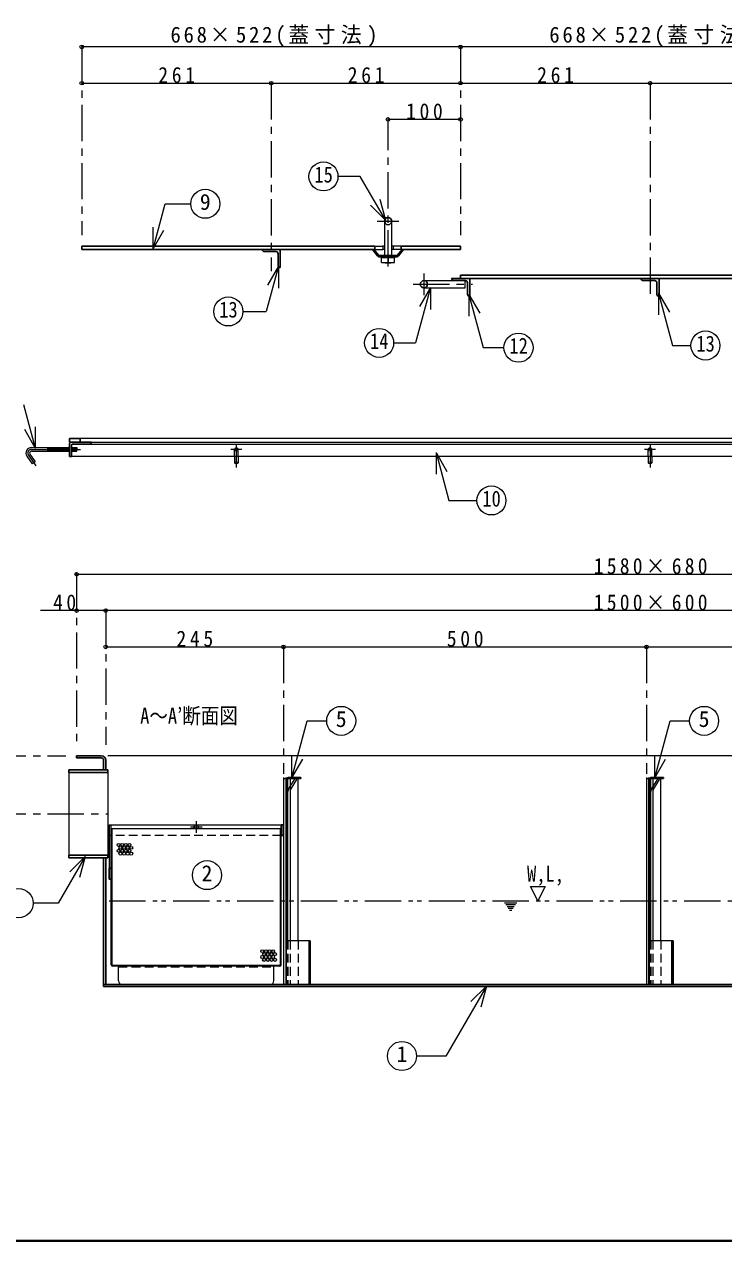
# Model space of a CAD drawing. Units: millimetres at full size, sheet at 1:10. Extents: x -2125 to 1925, y -1405 to 1405.
# Drawn here: x -1210 to -246, y -1405 to 271 of the extents above; entities that cross this region are included whole.
import ezdxf
from ezdxf.enums import TextEntityAlignment as Align

# ---------------------------------------------------------------- set-up
doc = ezdxf.new("R2010")
doc.units = ezdxf.units.MM
doc.header["$LTSCALE"] = 10
doc.header["$PDMODE"] = 32
doc.header["$PDSIZE"] = 5
for name, pattern in [('CHAIN1', [8, 5, -1, 1, -1]), ('DASHED1', [1.8, 1.2, -0.6]), ('DOUBLE_CHAIN1', [8.8, 5, -1, 0.6, -0.6, 0.6, -1])]:
    doc.linetypes.add(name, pattern=pattern)
doc.layers.add('0-A', color=4, linetype='Continuous', lineweight=9)
doc.styles.add('ＭＳ ゴシック', font='')
doc.styles.get('ＭＳ ゴシック').set_extended_font_data('MS Gothic')

msp = doc.modelspace()

# ---------------------------------------------------------------- linework, layer by layer
at = {"layer": '0-A', "linetype": 'CHAIN1'}
for p, q in [((-1130.8, 239.52), (-1130.8, -19.98)), ((-608.8, 239.52), (-608.8, -19.98)), ((-869.8, 189.52), (-869.8, -69.48)), ((-347.8, 189.52), (-347.8, -109.48)), ((-708.8, -62.98), (-708.8, 139.52)), ((-723.8, -0.48), (-693.8, -0.48)), ((-659.3, -72.48), (-659.3, -102.48)), ((-674.3, -87.48), (-592.3, -87.48)), ((-1200.19, -314.98), (-1132.69, -314.98)), ((-910.3, -314.98), (-925.3, -314.98)), ((-917.8, -307.48), (-917.8, -339.91)), ((-340.3, -314.98), (-355.3, -314.98)), ((-347.8, -307.48), (-347.8, -339.91)), ((-1204.29, -322.85), (-1193.98, -337.57)), ((-1137.8, -486.98), (-1137.8, -721.98)), ((-1097.8, -536.98), (-1097.8, -721.98)), ((-852.8, -586.98), (-852.8, -761.98)), ((-352.8, -586.98), (-352.8, -761.98)), ((-1337.8, -736.98), (-1152.8, -736.98)), ((-1337.8, -816.98), (-1094.8, -816.98)), ((-981.05, -834.98), (-965.05, -834.98)), ((-973.05, -826.98), (-973.05, -842.98))]:
    msp.add_line(p, q, dxfattribs=at)
at = {"layer": '0-A'}
for p, q in [((-608.8, 239.52), (-1130.8, 239.52)), ((-86.8, 239.52), (-608.8, 239.52)), ((-1130.8, 189.52), (-869.8, 189.52)), ((-869.8, 189.52), (-608.8, 189.52)), ((-608.8, 189.52), (-347.8, 189.52)), ((-347.8, 189.52), (-86.8, 189.52)), ((-608.8, 139.52), (-708.8, 139.52)), ((-713.8, -34.98), (-715.8, -34.98)), ((-713.8, -39.48), (-715.8, -39.48)), ((-701.8, -34.98), (-703.8, -34.98)), ((-701.8, -39.48), (-703.8, -39.48)), ((437.2, -299.98), (-1132.8, -299.98)), ((-1177.69, -317.48), (-1177.69, -312.48)), ((-1176.82, -312.48), (-1177.23, -317.48)), ((-1175.82, -312.48), (-1176.23, -317.48)), ((-1174.82, -312.48), (-1175.23, -317.48)), ((-1173.81, -312.48), (-1174.22, -317.48)), ((-1172.81, -312.48), (-1173.22, -317.48)), ((-1171.81, -312.48), (-1172.22, -317.48)), ((-1170.8, -312.48), (-1171.21, -317.48)), ((-1169.8, -312.48), (-1170.21, -317.48)), ((-1168.8, -312.48), (-1169.21, -317.48)), ((-1167.79, -312.48), (-1168.2, -317.48)), ((-1166.79, -312.48), (-1167.2, -317.48)), ((-1165.79, -312.48), (-1166.2, -317.48)), ((-1164.78, -312.48), (-1165.19, -317.48)), ((-1163.78, -312.48), (-1164.19, -317.48)), ((-1162.78, -312.48), (-1163.19, -317.48)), ((-1161.77, -312.48), (-1162.18, -317.48)), ((-1160.77, -312.48), (-1161.18, -317.48)), ((-1159.77, -312.48), (-1160.18, -317.48)), ((-1158.76, -312.48), (-1159.17, -317.48)), ((-1157.76, -312.48), (-1158.17, -317.48)), ((-1156.76, -312.48), (-1157.17, -317.48)), ((-1155.75, -312.48), (-1156.16, -317.48)), ((-1154.75, -312.48), (-1155.16, -317.48)), ((-1153.75, -312.48), (-1154.16, -317.48)), ((-1152.74, -312.48), (-1153.15, -317.48)), ((-1151.74, -312.48), (-1152.15, -317.48)), ((-1150.74, -312.48), (-1151.15, -317.48)), ((-1149.73, -312.48), (-1150.14, -317.48)), ((-1148.73, -312.48), (-1149.14, -317.48)), ((-1147.8, -313.31), (-1148.14, -317.48)), ((-1144.72, -312.48), (-1144.8, -313.44)), ((-1143.71, -312.48), (-1144.12, -317.48)), ((-1142.71, -312.48), (-1143.12, -317.48)), ((-1141.71, -312.48), (-1142.12, -317.48)), ((-1140.7, -312.48), (-1141.11, -317.48)), ((-1139.7, -312.48), (-1140.11, -317.48)), ((-1138.7, -312.48), (-1139.11, -317.48)), ((-1137.69, -312.48), (-1138.1, -317.48)), ((242.2, -324.98), (-1144.8, -324.98)), ((-920.3, -324.98), (-920.3, -333.48)), ((-915.3, -324.98), (-915.3, -333.48)), ((-350.3, -324.98), (-350.3, -333.48)), ((-345.3, -324.98), (-345.3, -333.48)), ((-1137.8, -486.98), (442.2, -486.98)), ((-1097.8, -536.98), (-1187.8, -536.98)), ((402.2, -536.98), (-1097.8, -536.98)), ((-1097.8, -586.98), (-852.8, -586.98)), ((-852.8, -586.98), (-352.8, -586.98)), ((-352.8, -586.98), (147.2, -586.98)), ((408.2, -736.98), (-1094.8, -736.98)), ((-849.8, -768.48), (-848.64, -768.48)), ((-832.8, -991.98), (-832.8, -766.98)), ((-349.8, -768.48), (-348.64, -768.48)), ((-332.8, -991.98), (-332.8, -766.98)), ((-1090.05, -831.98), (-856.05, -831.98)), ((-1089.05, -836.98), (-975.28, -836.98)), ((-970.81, -836.98), (-857.05, -836.98))]:
    msp.add_line(p, q, dxfattribs=at)
at = {"layer": '0-A', "color": 7, "lineweight": 18}
for p, q in [((-1032.57, -38.87), (-1015.9, 23.35)), ((-1015.9, 23.35), (-980.56, 23.35)), ((-711.94, 0.36), (-733.16, 21.57)), ((-711.94, 0.36), (-719.71, 29.34)), ((-1032.57, -38.87), (-1032.57, -8.87)), ((-1032.57, -38.87), (-1017.57, -12.89)), ((-713.8, -0.48), (-713.8, -47.98)), ((-703.8, -0.48), (-703.8, -47.98)), ((-726.8, -39.48), (-715.8, -39.48)), ((-713.8, -49.48), (-713.8, -50.08)), ((-712.8, -49.98), (-704.8, -49.98)), ((-704.8, -49.98), (-708.8, -50.48)), ((-699.8, -50.48), (-704.8, -49.98)), ((-703.8, -49.48), (-703.8, -50.08)), ((-690.8, -39.48), (-701.8, -39.48)), ((-859.78, -62.64), (-876.48, -124.97)), ((-859.78, -62.64), (-874.78, -88.62)), ((-859.78, -62.64), (-859.78, -92.64)), ((-717.8, -50.48), (-699.8, -50.48)), ((-717.8, -57.48), (-717.8, -50.48)), ((-717.8, -57.48), (-699.8, -57.48)), ((-717.8, -57.48), (-712.8, -57.98)), ((-712.8, -57.98), (-708.8, -57.48)), ((-708.8, -50.48), (-708.8, -57.48)), ((-708.8, -57.48), (-704.8, -57.98)), ((-699.8, -57.48), (-699.8, -50.48)), ((-659.3, -82.48), (-618.3, -82.48)), ((-650.36, -92.09), (-670.79, -168.33)), ((-650.36, -92.09), (-665.36, -118.07)), ((-650.36, -92.09), (-650.36, -122.09)), ((-336.17, -99.74), (-321.17, -125.72)), ((-336.17, -99.74), (-336.17, -129.74)), ((-336.17, -99.74), (-316.85, -171.84)), ((-597.47, -101.39), (-597.47, -131.39)), ((-597.47, -101.39), (-582.47, -127.37)), ((-908.85, -124.97), (-876.48, -124.97)), ((-701.06, -168.33), (-670.79, -168.33)), ((-316.85, -171.84), (-291.5, -171.84)), ((-1194.37, -313.7), (-1210.44, -253.72)), ((-1194.37, -313.7), (-1194.37, -283.7)), ((-1194.37, -313.7), (-1209.37, -287.72)), ((-1200.19, -312.48), (-1147.8, -312.48)), ((-1200.19, -317.48), (-1147.8, -317.48)), ((-1144.8, -312.48), (-1137.69, -312.48)), ((-1144.8, -317.48), (-1137.69, -317.48)), ((-1137.69, -317.48), (-1137.69, -312.48)), ((-1117.8, -304.98), (422.2, -304.98)), ((-1117.8, -307.98), (422.2, -307.98)), ((-1206.33, -324.28), (-1198.89, -334.91)), ((-1202.24, -321.42), (-1194.8, -332.04)), ((-1194.8, -332.04), (-1198.89, -334.91)), ((-642.65, -319.25), (-627.65, -345.23)), ((-642.65, -319.25), (-642.65, -349.25)), ((-642.65, -319.25), (-624.94, -385.34)), ((-624.94, -385.34), (-586.35, -385.34)), ((-841.27, -767.57), (-820.21, -688.96)), ((-820.21, -688.96), (-793.31, -688.96)), ((-341.27, -767.57), (-320.21, -688.96)), ((-320.21, -688.96), (-293.31, -688.96)), ((-841.27, -767.57), (-841.27, -737.57)), ((-841.27, -767.57), (-826.27, -741.59)), ((-341.27, -767.57), (-341.27, -737.57)), ((-341.27, -767.57), (-326.27, -741.59)), ((-1148.8, -759.83), (-1148.8, -874.13)), ((-1094.8, -759.83), (-1094.8, -874.13)), ((-852.8, -766.98), (-852.8, -1051.98)), ((-852.8, -768.48), (-849.8, -768.48)), ((-849.8, -766.98), (-849.8, -1051.98)), ((-846.8, -991.98), (-846.8, -766.98)), ((-845.88, -783.02), (-836.8, -768.49)), ((-843.8, -766.98), (-843.8, -991.98)), ((-352.8, -766.98), (-352.8, -1051.98)), ((-352.8, -768.48), (-349.8, -768.48)), ((-349.8, -766.98), (-349.8, -1051.98)), ((-346.8, -991.98), (-346.8, -766.98)), ((-345.88, -783.02), (-336.8, -768.49)), ((-343.8, -766.98), (-343.8, -991.98)), ((-1093.05, -831.98), (-1090.05, -831.98)), ((-1093.05, -831.98), (-1093.05, -891.98)), ((-1090.05, -891.98), (-1090.05, -831.98)), ((-1090.05, -836.98), (-1089.05, -836.98)), ((-1089.05, -1024.98), (-1089.05, -836.98)), ((-857.05, -836.98), (-856.05, -836.98)), ((-857.05, -1024.98), (-857.05, -836.98)), ((-856.05, -1024.98), (-856.05, -846.98)), ((-1126.21, -875.55), (-1163.45, -940.05)), ((-1126.21, -875.55), (-1147.42, -896.77)), ((-1126.21, -875.55), (-1133.97, -904.53)), ((-1090.05, -1024.98), (-1090.05, -906.98)), ((-1163.45, -940.05), (-1197.67, -940.05)), ((-849.05, -991.98), (-849.05, -1051.98)), ((-817.55, -991.98), (-847.55, -991.98)), ((-349.05, -991.98), (-349.05, -1051.98)), ((-317.55, -991.98), (-347.55, -991.98)), ((-858.05, -1025.98), (-1088.05, -1025.98)), ((-858.05, -1026.98), (-1088.05, -1026.98)), ((-1080.05, -1046.98), (-1080.05, -1026.98)), ((-866.05, -1046.98), (-866.05, -1026.98)), ((-573.34, -1054.3), (-628.94, -1150.6)), ((-573.34, -1054.3), (-594.55, -1075.52)), ((-573.34, -1054.3), (-581.1, -1083.28)), ((-628.94, -1150.6), (-669.59, -1150.6))]:
    msp.add_line(p, q, dxfattribs=at)
at = {"layer": '0-A', "color": 5, "lineweight": 25}
for p, q in [((-1130.8, -34.98), (-1130.8, -39.48)), ((-1130.8, -34.98), (-726.8, -34.98)), ((-1130.8, -39.48), (-726.8, -39.48)), ((-879.3, -42.48), (-863.3, -42.48)), ((-860.3, -61.48), (-860.3, -45.48)), ((-857.3, -39.48), (-857.3, -64.48)), ((-723.2, -48.36), (-730.3, -39.48)), ((-722.03, -47.42), (-728.38, -39.48)), ((-726.8, -34.98), (-726.8, -39.48)), ((-696.74, -47.98), (-720.85, -47.98)), ((-720.85, -49.48), (-696.74, -49.48)), ((-695.57, -47.42), (-689.22, -39.48)), ((-694.4, -48.36), (-687.3, -39.48)), ((-690.8, -34.98), (-608.8, -34.98)), ((-608.8, -34.98), (-608.8, -39.48)), ((-621.3, -79.48), (-86.8, -79.48)), ((-618.3, -82.48), (-602.3, -82.48)), ((-608.8, -74.98), (-86.8, -74.98)), ((-608.8, -74.98), (-608.8, -79.48)), ((-596.3, -79.48), (-596.3, -104.48)), ((-357.3, -82.48), (-341.3, -82.48)), ((-335.3, -79.48), (-335.3, -104.48)), ((-599.3, -101.48), (-599.3, -85.48)), ((-338.3, -101.48), (-338.3, -85.48)), ((-1147.8, -299.98), (-1147.8, -304.98)), ((-1132.8, -299.98), (-1147.8, -299.98)), ((-1132.8, -299.98), (-1132.8, -304.98)), ((-1147.8, -304.98), (-1117.8, -304.98)), ((-1147.8, -307.98), (-1147.8, -324.98)), ((-1144.8, -308.98), (-1144.8, -324.98)), ((-1143.8, -307.98), (-1117.8, -307.98)), ((-1117.8, -304.98), (-1117.8, -307.98)), ((-1144.8, -324.98), (-1147.8, -324.98)), ((-1137.8, -736.98), (-1137.8, -739.98)), ((-1103.8, -736.98), (-1137.8, -736.98)), ((-1103.8, -739.98), (-1137.8, -739.98)), ((-1100.8, -742.98), (-1100.8, -756.48)), ((-1097.8, -756.48), (-1097.8, -742.98)), ((-1148.8, -759.83), (-1148.8, -756.48)), ((-1148.8, -756.48), (-1094.8, -756.48)), ((-1148.8, -759.83), (-1094.8, -759.83)), ((-1094.8, -759.83), (-1094.8, -756.48)), ((-849.05, -766.98), (-849.05, -991.98)), ((-847.55, -766.98), (-847.55, -991.98)), ((-829.05, -766.98), (-846.05, -766.98)), ((-846.05, -768.48), (-829.05, -768.48)), ((-829.05, -766.98), (-829.05, -768.48)), ((-349.05, -766.98), (-349.05, -991.98)), ((-347.55, -766.98), (-347.55, -991.98)), ((-329.05, -766.98), (-346.05, -766.98)), ((-346.05, -768.48), (-329.05, -768.48)), ((-329.05, -766.98), (-329.05, -768.48)), ((-856.05, -846.98), (-856.05, -831.98)), ((-856.05, -831.98), (-853.05, -831.98)), ((-853.05, -831.98), (-853.05, -846.98)), ((-856.05, -846.98), (-853.05, -846.98)), ((-1148.8, -877.48), (-1148.8, -874.13)), ((-1148.8, -874.13), (-1094.8, -874.13)), ((-1148.8, -877.48), (-1094.8, -877.48)), ((-1100.8, -877.48), (-1100.8, -1054.98)), ((-1097.8, -1051.98), (-1097.8, -877.48)), ((-1094.8, -877.48), (-1094.8, -874.13)), ((-1093.05, -891.98), (-1090.05, -891.98)), ((-1093.05, -891.98), (-1093.05, -906.98)), ((-1090.05, -906.98), (-1090.05, -891.98)), ((-1093.05, -906.98), (-1090.05, -906.98)), ((-847.55, -991.98), (-849.05, -991.98)), ((-816.05, -991.98), (-816.05, -1051.98)), ((-347.55, -991.98), (-349.05, -991.98)), ((-316.05, -991.98), (-316.05, -1051.98)), ((-1100.8, -1051.98), (405.2, -1051.98)), ((-1100.8, -1054.98), (405.2, -1054.98))]:
    msp.add_line(p, q, dxfattribs=at)
at = {"layer": '0-A', "linetype": 'DASHED1'}
for p, q in [((-714.8, -47.98), (-714.8, -49.48)), ((-713.8, -47.98), (-713.8, -49.48)), ((-703.8, -47.98), (-703.8, -49.48)), ((-702.8, -47.98), (-702.8, -49.48)), ((-920.3, -324.98), (-920.3, -314.98)), ((-915.3, -324.98), (-915.3, -314.98)), ((-350.3, -324.98), (-350.3, -314.98)), ((-345.3, -324.98), (-345.3, -314.98)), ((-856.05, -846.98), (-1093.05, -846.98)), ((-846.8, -991.98), (-846.8, -1051.98)), ((-843.8, -991.98), (-843.8, -1051.98)), ((-832.8, -991.98), (-832.8, -1051.98)), ((-346.8, -991.98), (-346.8, -1051.98)), ((-343.8, -991.98), (-343.8, -1051.98)), ((-332.8, -991.98), (-332.8, -1051.98)), ((-1080.05, -1027.98), (-866.05, -1027.98))]:
    msp.add_line(p, q, dxfattribs=at)
at = {"layer": '0-A', "linetype": 'DOUBLE_CHAIN1'}
for p, q in [((-1092.8, -936.98), (147.7, -936.98)), ((-548.13, -939.48), (-531.46, -939.48)), ((-546.46, -941.98), (-533.13, -941.98)), ((-544.8, -944.48), (-534.8, -944.48)), ((-543.13, -946.98), (-536.46, -946.98)), ((-541.46, -949.48), (-538.13, -949.48))]:
    msp.add_line(p, q, dxfattribs=at)
at = {"layer": '0-A', "color": 7, "linetype": 'DASHED1', "lineweight": 18}
for p, q in [((-847.55, -991.98), (-847.55, -1051.98)), ((-347.55, -991.98), (-347.55, -1051.98))]:
    msp.add_line(p, q, dxfattribs=at)
at = {"layer": '0-A', "color": 1, "lineweight": 40}
msp.add_line((1925.2, -1404.98), (-2124.8, -1404.98), dxfattribs=at)
at = {"layer": '0-A', "color": 7, "lineweight": 18}
for points in [[(-711.94, 0.36), (-746.98, 61.05), (-777.74, 61.05)], [(-726.8, -34.98), (-715.8, -34.98), (-715.8, -39.48)], [(-708.8, -50.48), (-712.8, -49.98), (-717.8, -50.48)], [(-690.8, -34.98), (-701.8, -34.98), (-701.8, -39.48)], [(-712.8, -57.98), (-704.8, -57.98), (-699.8, -57.48)], [(-659.3, -92.48), (-602.3, -92.48), (-602.3, -82.48)], [(-597.47, -101.39), (-577.8, -174.81), (-549.03, -174.81)], [(-843.34, -783.75), (-834.65, -769.84), (-836.8, -768.49)], [(-343.34, -783.75), (-334.65, -769.84), (-336.8, -768.49)]]:
    msp.add_lwpolyline(points, dxfattribs=at)
at = {"layer": '0-A', "color": 5, "lineweight": 25}
for points in [[(-690.8, -34.98), (-690.8, -39.48), (-608.8, -39.48)], [(-816.05, -991.98), (-817.55, -991.98), (-817.55, -1051.98)], [(-316.05, -991.98), (-317.55, -991.98), (-317.55, -1051.98)]]:
    msp.add_lwpolyline(points, dxfattribs=at)
at = {"layer": '0-A'}
msp.add_lwpolyline([(-492.3, -916.98), (-502.3, -936.98), (-512.3, -916.98)], close=True, dxfattribs=at)
at = {"layer": '0-A', "color": 7, "lineweight": 18}
for centre, radius in [((-797.74, 61.05), 20), ((-960.56, 23.35), 20), ((-928.85, -124.97), 20), ((-721.06, -168.33), 20), ((-529.03, -174.81), 20), ((-271.5, -171.84), 20), ((-566.35, -385.34), 20), ((-773.31, -688.96), 20), ((-273.31, -688.96), 20), ((-973.05, -834.98), 3), ((-958.18, -901.41), 20), ((-1217.67, -940.05), 20), ((-689.59, -1150.6), 20)]:
    msp.add_circle(centre, radius, dxfattribs=at)
at = {"layer": '0-A', "color": 5, "lineweight": 25}
for centre in [(-708.8, -0.48), (-659.3, -87.48)]:
    msp.add_circle(centre, 5, dxfattribs=at)
at = {"layer": '0-A'}
for centre, radius in [((-917.8, -314.98), 2.5), ((-347.8, -314.98), 2.5), ((-1080.01, -859.85), 2), ((-1080.01, -867.85), 2), ((-1077.51, -863.85), 2), ((-1077.51, -871.85), 2), ((-1075.01, -859.85), 2), ((-1075.01, -867.85), 2), ((-1072.51, -863.85), 2), ((-1072.51, -871.85), 2), ((-1070.01, -859.85), 2), ((-1070.01, -867.85), 2), ((-1067.51, -863.85), 2), ((-1067.51, -871.85), 2), ((-1065.01, -859.85), 2), ((-1065.01, -867.85), 2), ((-1062.51, -863.85), 2), ((-1062.51, -871.85), 2), ((-882.02, -1006.24), 2), ((-877.02, -1006.24), 2), ((-872.02, -1006.24), 2), ((-867.02, -1006.24), 2), ((-882.02, -1014.24), 2), ((-879.52, -1010.24), 2), ((-879.52, -1018.24), 2), ((-877.02, -1014.24), 2), ((-874.52, -1010.24), 2), ((-874.52, -1018.24), 2), ((-872.02, -1014.24), 2), ((-869.52, -1010.24), 2), ((-869.52, -1018.24), 2), ((-867.02, -1014.24), 2), ((-864.52, -1010.24), 2), ((-864.52, -1018.24), 2)]:
    msp.add_circle(centre, radius, dxfattribs=at)
at = {"layer": '0-A', "color": 5, "lineweight": 25}
for centre, radius, start, end in [((-879.3, -39.48), 3, 180, 270), ((-863.3, -45.48), 3, 0, 90), ((-720.85, -46.48), 3, 218.65981, 270), ((-720.85, -46.48), 1.5, 218.65981, 270), ((-696.74, -46.48), 1.5, 270, 321.34019), ((-696.74, -46.48), 3, 270, 321.34019), ((-857.3, -61.48), 3, 180, 270), ((-618.3, -79.48), 3, 180, 270), ((-602.3, -85.48), 3, 0, 90), ((-357.3, -79.48), 3, 180, 270), ((-341.3, -85.48), 3, 0, 90), ((-596.3, -101.48), 3, 180, 270), ((-335.3, -101.48), 3, 180, 270), ((-1144.8, -307.98), 3, 90, 180), ((-1143.8, -308.98), 1, 90, 180), ((-1103.8, -742.98), 6, 0, 90), ((-1103.8, -742.98), 3, 0, 90), ((-846.05, -769.98), 3, 90, 180), ((-846.05, -769.98), 1.5, 90, 180), ((-346.05, -769.98), 3, 90, 180), ((-346.05, -769.98), 1.5, 90, 180)]:
    msp.add_arc(centre, radius, start, end, dxfattribs=at)
at = {"layer": '0-A', "color": 7, "lineweight": 18}
for centre, radius, start, end in [((-1200.19, -319.98), 7.5, 90, 215), ((-1200.19, -319.98), 2.5, 90, 215), ((-840.8, -786.2), 6, 148, 180), ((-840.8, -785.34), 3, 148, 180), ((-340.8, -786.2), 6, 148, 180), ((-340.8, -785.34), 3, 148, 180), ((-1088.05, -1024.98), 2, 180, 270), ((-1088.05, -1024.98), 1, 180, 270), ((-858.05, -1024.98), 1, 270, 0), ((-858.05, -1024.98), 2, 270, 0), ((-1075.05, -1046.98), 5, 180, 270), ((-871.05, -1046.98), 5, 270, 0)]:
    msp.add_arc(centre, radius, start, end, dxfattribs=at)
at = {"layer": '0-A', "linetype": 'CHAIN1'}
msp.add_arc((-1200.19, -319.98), 5, 90, 215, dxfattribs=at)
at = {"layer": '0-A'}
for centre in [(-917.8, -333.47), (-347.8, -333.47)]:
    msp.add_ellipse(centre, major_axis=(2.5, 0), ratio=0.57, dxfattribs=at)
for p in [(-1130.8, 239.52), (-608.8, 239.52), (-1130.8, 189.52), (-869.8, 189.52), (-608.8, 189.52), (-347.8, 189.52), (-708.8, 139.52), (-608.8, 139.52), (-1137.8, -486.98), (-1137.8, -536.98), (-1097.8, -536.98), (-1097.8, -586.98), (-852.8, -586.98), (-352.8, -586.98)]:
    msp.add_point(p, dxfattribs=at)

# ---------------------------------------------------------------- texts
at = {"layer": '0-A', "color": 7, "style": 'ＭＳ ゴシック', "width": 0.85}
for s, p in [('15', (-810.24, 46.05)), ('13', (-941.35, -139.97)), ('14', (-733.56, -183.33)), ('12', (-541.53, -189.81)), ('13', (-284, -186.84)), ('10', (-578.85, -400.34)), ('A～A’断面図', (-1050.3, -699.48)), ('W,L,', (-517.3, -916.98))]:
    msp.add_text(s, height=21.99, dxfattribs=at).set_placement(p, align=Align.BOTTOM_LEFT)
at = {"layer": '0-A', "color": 7, "style": 'ＭＳ ゴシック'}
for s, p in [('9', (-968.06, 8.35)), ('5', (-780.81, -703.96)), ('5', (-280.81, -703.96)), ('2', (-965.68, -916.41)), ('1', (-697.09, -1165.6))]:
    msp.add_text(s, height=21.99, dxfattribs=at).set_placement(p, align=Align.BOTTOM_LEFT)
at = {"layer": '0-A', "color": 7, "char_height": 21.99, "attachment_point": 7, "style": 'ＭＳ ゴシック'}
for s, insert in [('\\T1.27;\\W0.95;668×522(蓋寸法)', (-1008.55, 239.52)), ('\\T1.27;\\W0.95;668×522(蓋寸法)', (-486.55, 239.52)), ('\\T1.38;\\W0.9;261', (-1025.3, 189.52)), ('\\T1.38;\\W0.9;261', (-764.3, 189.52)), ('\\T1.38;\\W0.9;261', (-503.3, 189.52)), ('\\T1.37;\\W0.9;100', (-683.8, 139.52)), ('\\T1.33;\\W0.9;1580×680', (-425.3, -486.98)), ('\\T1.36;\\W0.9;40', (-1170.3, -536.98)), ('\\T1.33;\\W0.9;1500×600', (-425.3, -536.98)), ('\\T1.38;\\W0.9;245', (-1000.3, -586.98)), ('\\T1.38;\\W0.9;500', (-627.8, -586.98))]:
    msp.add_mtext(s, dxfattribs=dict(at, insert=insert))

doc.saveas('drawing.dxf')
